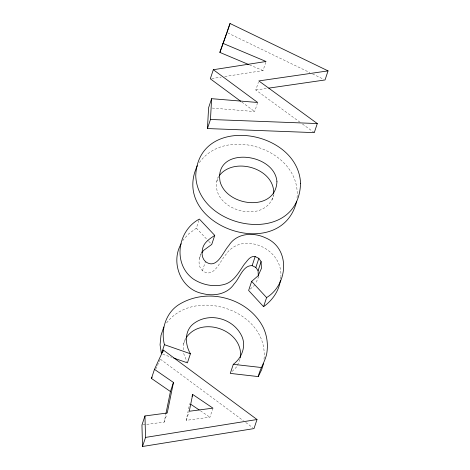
<?xml version="1.0" encoding="UTF-8"?>
<svg xmlns="http://www.w3.org/2000/svg" width="470" height="470" viewBox="0 0 470 470"><rect width="100%" height="100%" fill="white"/><g stroke="black" fill="none" stroke-linecap="round" stroke-linejoin="round"><path stroke-width="0.35" stroke-dasharray="2.35 1.76" d="M218.456 176.315C204.914 208.022 263.993 227.333 273.528 195.614M297.028 197.782C301.481 149.613 224.801 123.921 198.446 163.907M200.972 253.771C198.71 259.17 197.664 266.261 202.435 270.667C213.879 279.286 219.995 260.921 225.835 254.587C230.705 247.167 239.306 242.82 248.172 243.366C265.456 243.789 281.918 258.142 280.907 276.125M264.017 359.145C268.799 310.494 194.433 285.778 166.239 323.401M280.584 278.798L280.825 276.795M142.663 424.933L164.212 422.078L165.804 414.264M212.939 408.136L209.92 417.213L186.243 420.339L189.674 403.53M183.588 349.85L183.523 344.14L185.691 338.57M182.777 240.781L183.412 239.588L188.646 233.931L196.343 228.144L198.928 220.365M300.107 122.294L255.815 89.999L258.406 82.221M224.748 76.545L263.03 70.571L265.838 62.146M212.258 108.065L254.664 111.566L257.683 102.484M202.435 270.667L205.455 261.59M183.523 344.14L185.679 337.654M164.212 422.078L166.797 414.293M186.243 420.339L189.046 411.908M272.03 200.044L273.975 194.204M258.817 276.237L255.709 283.516M216.735 181.502L218.145 177.355M199.462 258.306L200.954 254.029M239.964 359.28L236.915 366.606L231.299 372.352M155.746 369.138L160.041 359.832M250.246 289.056L254.57 285.308M211.747 78.572L221.141 77.109M255.815 89.999L267.354 88.331M162.779 354.239L171.673 357.347M249.541 64.895L263.03 70.571M227.668 32.894L309.9 72.644M312.532 73.919L323.718 79.324M200.39 410.774L209.92 417.213M302.469 124.015L314.277 132.628M241.821 102.078L254.664 111.566M160.346 359.168L243.395 420.732M245.751 422.483L252.819 427.724M196.343 228.144L208.257 240.781M208.751 241.304L211.729 244.465M183.629 353.422L186.866 361.501"/><path stroke-width="0.7" d="M268.793 88.119L325.034 79.959L328.054 70.882L258.835 80.922L317.297 123.551L314.277 132.628L207.446 128.557L208.598 107.759L211.618 98.682L257.683 102.484L213.321 69.719L210.302 78.796L240.652 101.215M207.446 128.557L210.466 119.48L211.618 98.682M273.693 193.564C274.762 168.36 234.06 156.299 219.355 175.569M240.305 357.917C244.253 330.504 201.888 315.094 186.396 337.46M280.42 280.132C279.062 290.948 272.33 300.43 263.57 306.663L248.624 290.466L251.644 281.389L258.13 275.767L261.402 268.458L261.103 261.608L258.858 258.377L255.163 256.573C249.917 255.527 247.326 261.085 244.312 264.246C239.295 271.437 234.994 280.108 226.481 283.727C215.507 287.658 202.864 285.308 193.246 278.992C172.449 263.823 177.425 230.647 199.362 219.067L214.749 235.388L211.729 244.465L203.545 250.434L201.695 253.001M165.951 413.553L170.446 391.545L173.465 382.468L154.477 369.361L163.366 350.085L257.014 419.516L253.994 428.593L142.51 446.5L141.946 425.027L144.966 415.95L167.232 413.001L173.465 382.468M192.694 394.453L189.263 411.262L212.939 408.136L192.694 394.453L192.048 396.398M263.6 363.339L261.631 369.755L258.265 376.588L230.282 373.397L233.302 364.321C242.15 357.811 246.685 345.303 241.322 335.192C237.027 326.768 228.884 320.775 219.743 318.589C210.936 316.357 201.266 317.967 193.922 323.407C184.228 330.398 184.857 344.351 190.426 353.769L187.407 362.846L173.724 358.064M296.711 201.195C281.201 265.115 169.159 225.107 197.347 165.699M248.871 64.613L219.866 52.411L230.03 23.5L328.054 70.882M227.01 32.577L230.03 23.5M170.446 391.545L151.458 378.438L154.477 369.361M258.265 376.588C260.01 368.715 264.792 362.076 266.619 354.262C268.294 345.315 267.207 336.085 263.406 327.807C255.821 312.386 240.799 301.811 224.284 297.874C208.839 294.055 191.989 296.306 178.483 304.865C165.599 313.308 160.658 330.14 164.429 344.686L161.41 353.763L160.07 344.815L160.987 335.398L163.824 326.973M162.72 352.036L163.366 350.085M142.51 446.5L145.53 437.423L144.966 415.95M181.191 243.766C170.31 262.207 180.674 289.168 202.2 293.462C213.574 296.599 227.363 294.396 234.183 283.868C239.647 278.457 242.761 265.209 252.143 265.65L255.163 256.573M258.294 275.479L258.083 270.685L255.839 267.454L258.858 258.377M258.083 270.685L261.103 261.608M263.57 306.663L266.59 297.586C288.269 284.409 290.812 248.054 265.168 237.691C253.036 231.974 236.422 233.132 228.855 245.505C223.015 251.844 216.899 270.209 205.455 261.59C202 258.388 201.554 253.612 202.482 249.229C203.598 242.52 209.591 238.907 214.749 235.388M219.866 52.411L226.763 33.258M151.458 378.438L152.074 377.11M145.53 437.423L257.014 419.516M213.321 69.719L266.049 61.494L222.886 43.328M210.466 119.48L317.297 123.551M233.302 364.321L261.285 367.511M164.429 344.686L190.426 353.769M252.143 265.65L255.839 267.454M190.867 404.335L199.204 409.969M251.644 281.389L266.59 297.586M276.936 181.749C275.538 212.469 226.558 206.765 220.06 181.52C213.885 145.917 274.809 152.356 276.936 181.749M300.553 183.247C298.891 247.138 197.87 230.6 195.743 175.774C198.029 113.34 298.098 129.103 300.553 183.247"/></g></svg>
